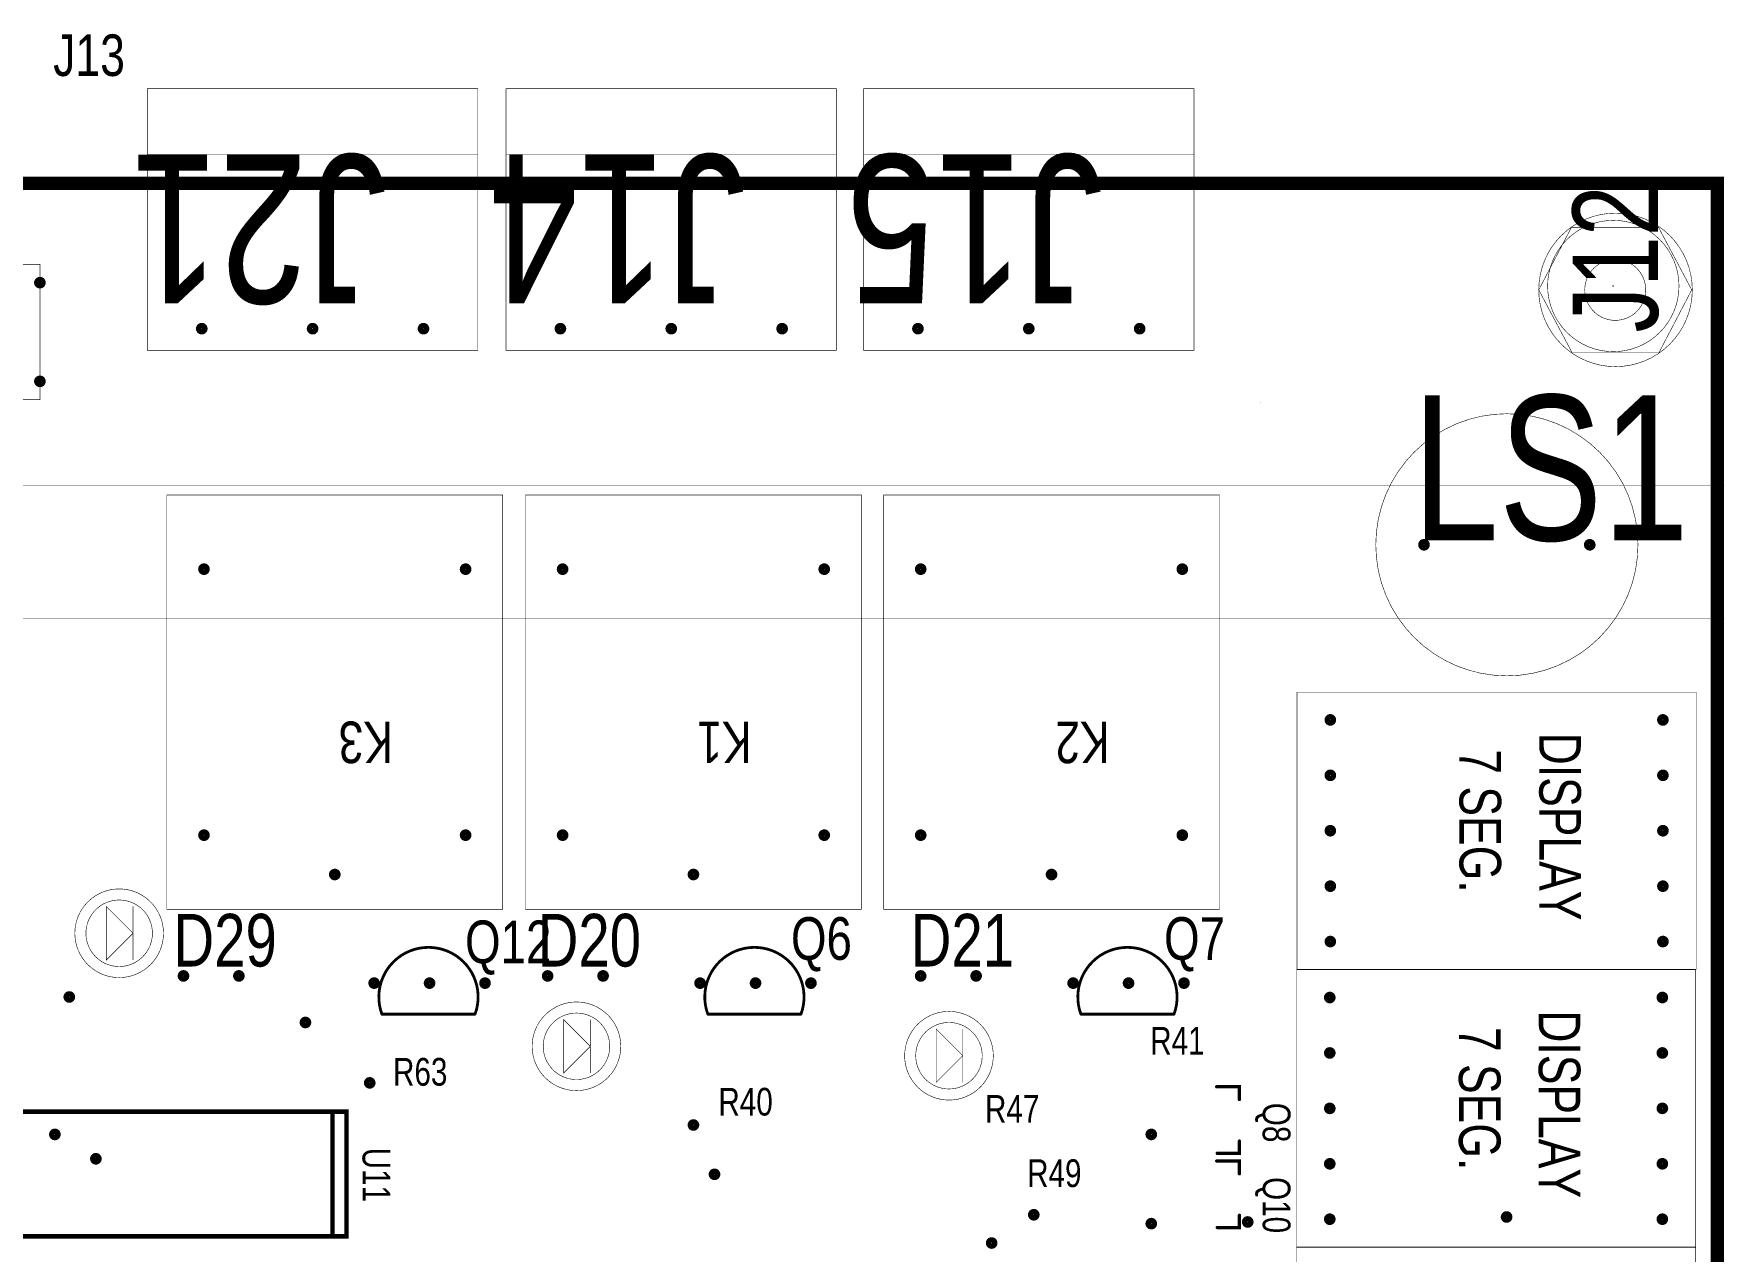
# Model space of a CAD drawing. Extents: x 0 to 5.43, y 0 to 3.78.
# Drawn here: x 2.384 to 5.434, y 1.585 to 3.782 of the extents above; entities that cross this region are included whole.
import ezdxf

# ---------------------------------------------------------------- set-up
doc = ezdxf.new("R2010")
doc.units = 0

msp = doc.modelspace()

# ---------------------------------------------------------------- linework, layer by layer
at = {"const_width": 0.024}
msp.add_lwpolyline([(0.012, 0.17), (0.012, 3.512), (5.421, 3.512), (5.421, 0.17), (0.012, 0.17)], close=True, dxfattribs=at)
at = {"const_width": 0.012}
msp.add_lwpolyline([(5.415, 3.512, 1), (5.427, 3.512, 1)], format="xyb", close=True, dxfattribs=at)
at = {"layer": 'FAB'}
for points, const_width in [([(0, 0.158), (0, 3.524), (5.433, 3.524), (5.433, 0.158), (0, 0.158, 2.338749)], 0.001), ([(5.4327, 3.524, 1), (5.4333, 3.524, 1)], 0.0005), ([(5.1147, 3.327, 1), (5.1153, 3.327, 1)], 0.0005), ([(5.1147, 3.327, 1), (5.1153, 3.327, 1)], 0.0005), ([(5.2317, 3.327, 1), (5.2323, 3.327, 1)], 0.0005), ([(5.2317, 3.327, 1), (5.2323, 3.327, 1)], 0.0005), ([(5.2337, 3.327, 1), (5.2343, 3.327, 1)], 0.0005), ([(5.2337, 3.327, 1), (5.2343, 3.327, 1)], 0.0005), ([(5.3518, 3.327, 1), (5.3523, 3.327, 1)], 0.0005), ([(5.3518, 3.327, 1), (5.3523, 3.327, 1)], 0.0005), ([(0, 2.967), (5.433, 2.967), (5.433, 0.716), (0, 0.716), (0, 2.967, 0.400973)], 0.001), ([(5.4327, 2.967, 1), (5.4333, 2.967, 1)], 0.0005), ([(0, 2.727), (0, 0.956), (5.433, 0.956), (5.433, 2.727), (0, 2.727, 0.400973)], 0.001), ([(5.4327, 2.727, 1), (5.4333, 2.727, 1)], 0.0005)]:
    msp.add_lwpolyline(points, format="xyb", close=True, dxfattribs=dict(at, const_width=const_width))
at = {"layer": 'FAB', "const_width": 0.001}
for points in [[(5.352, 3.327, 1), (5.115, 3.327)], [(5.115, 3.327, 1), (5.352, 3.327)], [(5.234, 3.327, 1), (5.232, 3.327)], [(5.232, 3.327, 1), (5.234, 3.327)]]:
    msp.add_lwpolyline(points, format="xyb", dxfattribs=at)
at = {"layer": 'IN1', "const_width": 0.011}
for points in [[(2.39, 3.333, 1), (2.4, 3.333, 1)], [(2.682, 3.25, 1), (2.692, 3.25, 1)], [(2.882, 3.25, 1), (2.892, 3.25, 1)], [(3.082, 3.25, 1), (3.092, 3.25, 1)], [(3.329, 3.25, 1), (3.339, 3.25, 1)], [(3.529, 3.25, 1), (3.539, 3.25, 1)], [(3.729, 3.25, 1), (3.739, 3.25, 1)], [(3.974, 3.25, 1), (3.984, 3.25, 1)], [(4.174, 3.25, 1), (4.184, 3.25, 1)], [(4.374, 3.25, 1), (4.384, 3.25, 1)], [(2.39, 3.155, 1), (2.4, 3.155, 1)], [(4.887, 2.86, 1), (4.897, 2.86, 1)], [(5.186, 2.86, 1), (5.196, 2.86, 1)], [(2.686, 2.816, 1), (2.696, 2.816, 1)], [(3.158, 2.816, 1), (3.168, 2.816, 1)], [(3.333, 2.816, 1), (3.343, 2.816, 1)], [(3.805, 2.816, 1), (3.815, 2.816, 1)], [(3.979, 2.816, 1), (3.989, 2.816, 1)], [(4.451, 2.816, 1), (4.461, 2.816, 1)], [(4.718, 2.544, 1), (4.728, 2.544, 1)], [(5.318, 2.544, 1), (5.328, 2.544, 1)], [(4.718, 2.444, 1), (4.728, 2.444, 1)], [(5.318, 2.444, 1), (5.328, 2.444, 1)], [(4.718, 2.344, 1), (4.728, 2.344, 1)], [(5.318, 2.344, 1), (5.328, 2.344, 1)], [(2.686, 2.336, 1), (2.696, 2.336, 1)], [(3.158, 2.336, 1), (3.168, 2.336, 1)], [(3.333, 2.336, 1), (3.343, 2.336, 1)], [(3.805, 2.336, 1), (3.815, 2.336, 1)], [(3.979, 2.336, 1), (3.989, 2.336, 1)], [(4.451, 2.336, 1), (4.461, 2.336, 1)], [(2.922, 2.265, 1), (2.932, 2.265, 1)], [(3.569, 2.265, 1), (3.579, 2.265, 1)], [(4.215, 2.265, 1), (4.225, 2.265, 1)], [(4.718, 2.244, 1), (4.728, 2.244, 1)], [(5.318, 2.244, 1), (5.328, 2.244, 1)], [(4.718, 2.144, 1), (4.728, 2.144, 1)], [(5.318, 2.144, 1), (5.328, 2.144, 1)], [(2.649, 2.082, 1), (2.659, 2.082, 1)], [(2.749, 2.082, 1), (2.759, 2.082, 1)], [(2.993, 2.069, 1), (3.003, 2.069, 1)], [(3.093, 2.069, 1), (3.103, 2.069, 1)], [(3.193, 2.069, 1), (3.203, 2.069, 1)], [(3.306, 2.082, 1), (3.316, 2.082, 1)], [(3.406, 2.082, 1), (3.416, 2.082, 1)], [(3.581, 2.069, 1), (3.591, 2.069, 1)], [(3.681, 2.069, 1), (3.691, 2.069, 1)], [(3.781, 2.069, 1), (3.791, 2.069, 1)], [(3.979, 2.082, 1), (3.989, 2.082, 1)], [(4.079, 2.082, 1), (4.089, 2.082, 1)], [(4.254, 2.069, 1), (4.264, 2.069, 1)], [(4.354, 2.069, 1), (4.364, 2.069, 1)], [(4.454, 2.069, 1), (4.464, 2.069, 1)], [(2.443, 2.044, 1), (2.453, 2.044, 1)], [(4.717, 2.043, 1), (4.727, 2.043, 1)], [(5.317, 2.043, 1), (5.327, 2.043, 1)], [(2.869, 1.998, 1), (2.879, 1.998, 1)], [(4.717, 1.943, 1), (4.727, 1.943, 1)], [(5.317, 1.943, 1), (5.327, 1.943, 1)], [(2.985, 1.889, 1), (2.995, 1.889, 1)], [(4.717, 1.843, 1), (4.727, 1.843, 1)], [(5.317, 1.843, 1), (5.327, 1.843, 1)], [(2.417, 1.796, 1), (2.427, 1.796, 1)], [(3.569, 1.813, 1), (3.579, 1.813, 1)], [(4.395, 1.796, 1), (4.405, 1.796, 1)], [(2.491, 1.752, 1), (2.501, 1.752, 1)], [(4.717, 1.743, 1), (4.727, 1.743, 1)], [(5.317, 1.743, 1), (5.327, 1.743, 1)], [(3.607, 1.724, 1), (3.617, 1.724, 1)], [(4.183, 1.651, 1), (4.193, 1.651, 1)], [(4.569, 1.638, 1), (4.579, 1.638, 1)], [(4.717, 1.643, 1), (4.727, 1.643, 1)], [(5.036, 1.647, 1), (5.046, 1.647, 1)], [(5.317, 1.643, 1), (5.327, 1.643, 1)], [(4.395, 1.635, 1), (4.405, 1.635, 1)], [(4.107, 1.6, 1), (4.117, 1.6, 1)]]:
    msp.add_lwpolyline(points, format="xyb", close=True, dxfattribs=at)
at = {"layer": 'IN2', "const_width": 0.011}
for points in [[(2.39, 3.333, 1), (2.4, 3.333, 1)], [(2.682, 3.25, 1), (2.692, 3.25, 1)], [(2.882, 3.25, 1), (2.892, 3.25, 1)], [(3.082, 3.25, 1), (3.092, 3.25, 1)], [(3.329, 3.25, 1), (3.339, 3.25, 1)], [(3.529, 3.25, 1), (3.539, 3.25, 1)], [(3.729, 3.25, 1), (3.739, 3.25, 1)], [(3.974, 3.25, 1), (3.984, 3.25, 1)], [(4.174, 3.25, 1), (4.184, 3.25, 1)], [(4.374, 3.25, 1), (4.384, 3.25, 1)], [(2.39, 3.155, 1), (2.4, 3.155, 1)], [(4.887, 2.86, 1), (4.897, 2.86, 1)], [(5.186, 2.86, 1), (5.196, 2.86, 1)], [(2.686, 2.816, 1), (2.696, 2.816, 1)], [(3.158, 2.816, 1), (3.168, 2.816, 1)], [(3.333, 2.816, 1), (3.343, 2.816, 1)], [(3.805, 2.816, 1), (3.815, 2.816, 1)], [(3.979, 2.816, 1), (3.989, 2.816, 1)], [(4.451, 2.816, 1), (4.461, 2.816, 1)], [(4.718, 2.544, 1), (4.728, 2.544, 1)], [(5.318, 2.544, 1), (5.328, 2.544, 1)], [(4.718, 2.444, 1), (4.728, 2.444, 1)], [(5.318, 2.444, 1), (5.328, 2.444, 1)], [(4.718, 2.344, 1), (4.728, 2.344, 1)], [(5.318, 2.344, 1), (5.328, 2.344, 1)], [(2.686, 2.336, 1), (2.696, 2.336, 1)], [(3.158, 2.336, 1), (3.168, 2.336, 1)], [(3.333, 2.336, 1), (3.343, 2.336, 1)], [(3.805, 2.336, 1), (3.815, 2.336, 1)], [(3.979, 2.336, 1), (3.989, 2.336, 1)], [(4.451, 2.336, 1), (4.461, 2.336, 1)], [(2.922, 2.265, 1), (2.932, 2.265, 1)], [(3.569, 2.265, 1), (3.579, 2.265, 1)], [(4.215, 2.265, 1), (4.225, 2.265, 1)], [(4.718, 2.244, 1), (4.728, 2.244, 1)], [(5.318, 2.244, 1), (5.328, 2.244, 1)], [(4.718, 2.144, 1), (4.728, 2.144, 1)], [(5.318, 2.144, 1), (5.328, 2.144, 1)], [(2.649, 2.082, 1), (2.659, 2.082, 1)], [(2.749, 2.082, 1), (2.759, 2.082, 1)], [(2.993, 2.069, 1), (3.003, 2.069, 1)], [(3.093, 2.069, 1), (3.103, 2.069, 1)], [(3.193, 2.069, 1), (3.203, 2.069, 1)], [(3.306, 2.082, 1), (3.316, 2.082, 1)], [(3.406, 2.082, 1), (3.416, 2.082, 1)], [(3.581, 2.069, 1), (3.591, 2.069, 1)], [(3.681, 2.069, 1), (3.691, 2.069, 1)], [(3.781, 2.069, 1), (3.791, 2.069, 1)], [(3.979, 2.082, 1), (3.989, 2.082, 1)], [(4.079, 2.082, 1), (4.089, 2.082, 1)], [(4.254, 2.069, 1), (4.264, 2.069, 1)], [(4.354, 2.069, 1), (4.364, 2.069, 1)], [(4.454, 2.069, 1), (4.464, 2.069, 1)], [(2.443, 2.044, 1), (2.453, 2.044, 1)], [(4.717, 2.043, 1), (4.727, 2.043, 1)], [(5.317, 2.043, 1), (5.327, 2.043, 1)], [(2.869, 1.998, 1), (2.879, 1.998, 1)], [(4.717, 1.943, 1), (4.727, 1.943, 1)], [(5.317, 1.943, 1), (5.327, 1.943, 1)], [(2.985, 1.889, 1), (2.995, 1.889, 1)], [(4.717, 1.843, 1), (4.727, 1.843, 1)], [(5.317, 1.843, 1), (5.327, 1.843, 1)], [(2.417, 1.796, 1), (2.427, 1.796, 1)], [(3.569, 1.813, 1), (3.579, 1.813, 1)], [(4.395, 1.796, 1), (4.405, 1.796, 1)], [(2.491, 1.752, 1), (2.501, 1.752, 1)], [(4.717, 1.743, 1), (4.727, 1.743, 1)], [(5.317, 1.743, 1), (5.327, 1.743, 1)], [(3.607, 1.724, 1), (3.617, 1.724, 1)], [(4.183, 1.651, 1), (4.193, 1.651, 1)], [(4.569, 1.638, 1), (4.579, 1.638, 1)], [(4.717, 1.643, 1), (4.727, 1.643, 1)], [(5.036, 1.647, 1), (5.046, 1.647, 1)], [(5.317, 1.643, 1), (5.327, 1.643, 1)], [(4.395, 1.635, 1), (4.405, 1.635, 1)], [(4.107, 1.6, 1), (4.117, 1.6, 1)]]:
    msp.add_lwpolyline(points, format="xyb", close=True, dxfattribs=at)
at = {"layer": 'SST'}
for points, const_width in [([(3.185, 3.683), (3.185, 3.211), (2.589, 3.211), (2.589, 3.683), (3.185, 3.683)], 0.001), ([(0.012, 0.17), (0.012, 3.512), (5.421, 3.512), (5.421, 0.17), (0.012, 0.17)], 0.024), ([(2.395, 3.366), (2.151, 3.366), (2.151, 3.122), (2.395, 3.122), (2.395, 3.366)], 0.001), ([(3.23, 2.202), (2.624, 2.202), (2.624, 2.95), (3.23, 2.95), (3.23, 2.202)], 0.001), ([(3.877, 2.202), (3.271, 2.202), (3.271, 2.95), (3.877, 2.95), (3.877, 2.202)], 0.001), ([(4.523, 2.202), (3.917, 2.202), (3.917, 2.95), (4.523, 2.95), (4.523, 2.202)], 0.001), ([(2.515, 2.207), (2.563, 2.159), (2.515, 2.111), (2.515, 2.207)], 0.001), ([(3.34, 2.003), (3.34, 1.907), (3.388, 1.955), (3.34, 2.003)], 0.001), ([(4.012, 1.986), (4.012, 1.89), (4.06, 1.938), (4.012, 1.986)], 0.001), ([(2.948, 1.612), (2.948, 1.837), (2.948, 1.837), (2.248, 1.837), (2.248, 1.612), (2.948, 1.612)], 0.008)]:
    msp.add_lwpolyline(points, close=True, dxfattribs=dict(at, const_width=const_width))
for points, const_width in [([(2.5888, 3.683, 1), (2.5892, 3.683, 1)], 0.0005), ([(3.1848, 3.683, 1), (3.1852, 3.683, 1)], 0.0005), ([(3.1848, 3.683, 1), (3.1852, 3.683, 1)], 0.0005), ([(3.832, 3.683), (3.832, 3.211), (3.236, 3.211), (3.236, 3.683), (3.832, 3.683, 0.676826)], 0.001), ([(3.2358, 3.683, 1), (3.2363, 3.683, 1)], 0.0005), ([(3.8318, 3.683, 1), (3.8323, 3.683, 1)], 0.0005), ([(3.8318, 3.683, 1), (3.8323, 3.683, 1)], 0.0005), ([(4.477, 3.683), (4.477, 3.211), (3.881, 3.211), (3.881, 3.683), (4.477, 3.683, 0.704865)], 0.001), ([(3.8808, 3.683, 1), (3.8813, 3.683, 1)], 0.0005), ([(4.4768, 3.683, 1), (4.4773, 3.683, 1)], 0.0005), ([(4.4768, 3.683, 1), (4.4773, 3.683, 1)], 0.0005), ([(2.5888, 3.565, 1), (2.5892, 3.565, 1)], 0.0005), ([(3.1838, 3.565, 1), (3.1843, 3.565, 1)], 0.0005), ([(3.2358, 3.565, 1), (3.2363, 3.565, 1)], 0.0005), ([(3.8308, 3.565, 1), (3.8312, 3.565, 1)], 0.0005), ([(3.8808, 3.565, 1), (3.8813, 3.565, 1)], 0.0005), ([(4.4757, 3.565, 1), (4.4763, 3.565, 1)], 0.0005), ([(5.415, 3.512, 1), (5.427, 3.512, 1)], 0.012), ([(5.1578, 3.433, 1), (5.1583, 3.433, 1)], 0.0005), ([(5.1578, 3.433, 1), (5.1583, 3.433, 1)], 0.0005), ([(5.3148, 3.433, 1), (5.3153, 3.433, 1)], 0.0005), ([(5.3148, 3.433, 1), (5.3153, 3.433, 1)], 0.0005), ([(2.3948, 3.366, 1), (2.3952, 3.366, 1)], 0.0005), ([(2.3948, 3.366, 1), (2.3952, 3.366, 1)], 0.0005), ([(5.0987, 3.32, 1), (5.0993, 3.32, 1)], 0.0005), ([(5.0987, 3.32, 1), (5.0993, 3.32, 1)], 0.0005), ([(5.0987, 3.32, 1), (5.0993, 3.32, 1)], 0.0005), ([(5.0987, 3.32, 1), (5.0993, 3.32, 1)], 0.0005), ([(5.0987, 3.32, 1), (5.0993, 3.32, 1)], 0.0005), ([(5.0987, 3.32, 1), (5.0993, 3.32, 1)], 0.0005), ([(5.1818, 3.32, 1), (5.1823, 3.32, 1)], 0.0005), ([(5.1818, 3.32, 1), (5.1823, 3.32, 1)], 0.0005), ([(5.2917, 3.32, 1), (5.2923, 3.32, 1)], 0.0005), ([(5.2917, 3.32, 1), (5.2923, 3.32, 1)], 0.0005), ([(5.3747, 3.32, 1), (5.3753, 3.32, 1)], 0.0005), ([(5.3747, 3.32, 1), (5.3753, 3.32, 1)], 0.0005), ([(5.3758, 3.32, 1), (5.3763, 3.32, 1)], 0.0005), ([(5.3758, 3.32, 1), (5.3763, 3.32, 1)], 0.0005), ([(5.3758, 3.32, 1), (5.3763, 3.32, 1)], 0.0005), ([(5.3758, 3.32, 1), (5.3763, 3.32, 1)], 0.0005), ([(2.5888, 3.211, 1), (2.5892, 3.211, 1)], 0.0005), ([(3.1848, 3.211, 1), (3.1852, 3.211, 1)], 0.0005), ([(3.2358, 3.211, 1), (3.2363, 3.211, 1)], 0.0005), ([(3.8318, 3.211, 1), (3.8323, 3.211, 1)], 0.0005), ([(3.8808, 3.211, 1), (3.8813, 3.211, 1)], 0.0005), ([(4.4768, 3.211, 1), (4.4773, 3.211, 1)], 0.0005), ([(5.1587, 3.207, 1), (5.1593, 3.207, 1)], 0.0005), ([(5.1587, 3.207, 1), (5.1593, 3.207, 1)], 0.0005), ([(5.1587, 3.207, 1), (5.1593, 3.207, 1)], 0.0005), ([(5.3157, 3.207, 1), (5.3163, 3.207, 1)], 0.0005), ([(5.3157, 3.207, 1), (5.3163, 3.207, 1)], 0.0005), ([(5.3157, 3.207, 1), (5.3163, 3.207, 1)], 0.0005), ([(2.3948, 3.122, 1), (2.3952, 3.122, 1)], 0.0005), ([(4.5968, 3.117, 1), (4.5973, 3.117, 1)], 0.0005), ([(4.5968, 3.117, 1), (4.5973, 3.117, 1)], 0.0005), ([(4.5968, 3.117, 1), (4.5973, 3.117, 1)], 0.0005), ([(4.5968, 3.117, 1), (4.5973, 3.117, 1)], 0.0005), ([(2.6238, 2.95, 1), (2.6243, 2.95, 1)], 0.0005), ([(3.2298, 2.95, 1), (3.2302, 2.95, 1)], 0.0005), ([(3.2708, 2.95, 1), (3.2712, 2.95, 1)], 0.0005), ([(3.8768, 2.95, 1), (3.8773, 2.95, 1)], 0.0005), ([(3.9168, 2.95, 1), (3.9173, 2.95, 1)], 0.0005), ([(4.5227, 2.95, 1), (4.5233, 2.95, 1)], 0.0005), ([(4.8047, 2.86, 1), (4.8053, 2.86, 1)], 0.0005), ([(4.8047, 2.86, 1), (4.8053, 2.86, 1)], 0.0005), ([(5.2778, 2.86, 1), (5.2783, 2.86, 1)], 0.0005), ([(5.2778, 2.86, 1), (5.2783, 2.86, 1)], 0.0005), ([(4.6628, 2.594, 1), (4.6633, 2.594, 1)], 0.0005), ([(4.6628, 2.594, 1), (4.6633, 2.594, 1)], 0.0005), ([(5.3827, 2.594, 1), (5.3833, 2.594, 1)], 0.0005), ([(5.3827, 2.594, 1), (5.3833, 2.594, 1)], 0.0005), ([(2.5148, 2.207, 1), (2.5153, 2.207, 1)], 0.0005), ([(2.5148, 2.207, 1), (2.5153, 2.207, 1)], 0.0005), ([(2.5628, 2.207, 1), (2.5633, 2.207, 1)], 0.0005), ([(2.6238, 2.202, 1), (2.6243, 2.202, 1)], 0.0005), ([(3.2298, 2.202, 1), (3.2302, 2.202, 1)], 0.0005), ([(3.2298, 2.202, 1), (3.2302, 2.202, 1)], 0.0005), ([(3.2708, 2.202, 1), (3.2712, 2.202, 1)], 0.0005), ([(3.8768, 2.202, 1), (3.8773, 2.202, 1)], 0.0005), ([(3.8768, 2.202, 1), (3.8773, 2.202, 1)], 0.0005), ([(3.9168, 2.202, 1), (3.9173, 2.202, 1)], 0.0005), ([(4.5227, 2.202, 1), (4.5233, 2.202, 1)], 0.0005), ([(4.5227, 2.202, 1), (4.5233, 2.202, 1)], 0.0005), ([(2.4578, 2.159, 1), (2.4583, 2.159, 1)], 0.0005), ([(2.4578, 2.159, 1), (2.4583, 2.159, 1)], 0.0005), ([(2.4778, 2.159, 1), (2.4783, 2.159, 1)], 0.0005), ([(2.4778, 2.159, 1), (2.4783, 2.159, 1)], 0.0005), ([(2.5628, 2.159, 1), (2.5633, 2.159, 1)], 0.0005), ([(2.5978, 2.159, 1), (2.5982, 2.159, 1)], 0.0005), ([(2.5978, 2.159, 1), (2.5982, 2.159, 1)], 0.0005), ([(2.6178, 2.159, 1), (2.6182, 2.159, 1)], 0.0005), ([(2.6178, 2.159, 1), (2.6182, 2.159, 1)], 0.0005), ([(2.5148, 2.111, 1), (2.5153, 2.111, 1)], 0.0005), ([(2.5628, 2.111, 1), (2.5633, 2.111, 1)], 0.0005), ([(4.6617, 2.093, 1), (4.6623, 2.093, 1)], 0.0005), ([(4.6617, 2.093, 1), (4.6623, 2.093, 1)], 0.0005), ([(4.6628, 2.094, 1), (4.6633, 2.094, 1)], 0.0005), ([(5.3817, 2.093, 1), (5.3823, 2.093, 1)], 0.0005), ([(5.3817, 2.093, 1), (5.3823, 2.093, 1)], 0.0005), ([(5.3827, 2.094, 1), (5.3833, 2.094, 1)], 0.0005), ([(3.0107, 2.013, 1), (3.0133, 2.013, 1)], 0.0025), ([(3.0107, 2.013, 1), (3.0133, 2.013, 1)], 0.0025), ([(3.1778, 2.013, 1), (3.1803, 2.013, 1)], 0.0025), ([(3.1788, 2.013, 1), (3.1813, 2.013, 1)], 0.0025), ([(3.1788, 2.013, 1), (3.1813, 2.013, 1)], 0.0025), ([(3.5987, 2.013, 1), (3.6013, 2.013, 1)], 0.0025), ([(3.5987, 2.013, 1), (3.6013, 2.013, 1)], 0.0025), ([(3.7657, 2.013, 1), (3.7683, 2.013, 1)], 0.0025), ([(3.7668, 2.013, 1), (3.7693, 2.013, 1)], 0.0025), ([(3.7668, 2.013, 1), (3.7693, 2.013, 1)], 0.0025), ([(4.2717, 2.013, 1), (4.2742, 2.013, 1)], 0.0025), ([(4.2717, 2.013, 1), (4.2742, 2.013, 1)], 0.0025), ([(4.4388, 2.013, 1), (4.4413, 2.013, 1)], 0.0025), ([(4.4398, 2.013, 1), (4.4422, 2.013, 1)], 0.0025), ([(4.4398, 2.013, 1), (4.4422, 2.013, 1)], 0.0025), ([(3.3398, 2.003, 1), (3.3402, 2.003, 1)], 0.0005), ([(3.3398, 2.003, 1), (3.3402, 2.003, 1)], 0.0005), ([(3.3878, 2.003, 1), (3.3882, 2.003, 1)], 0.0005), ([(4.0118, 1.986, 1), (4.0123, 1.986, 1)], 0.0005), ([(4.0118, 1.986, 1), (4.0123, 1.986, 1)], 0.0005), ([(4.0598, 1.986, 1), (4.0603, 1.986, 1)], 0.0005), ([(3.2828, 1.955, 1), (3.2832, 1.955, 1)], 0.0005), ([(3.2828, 1.955, 1), (3.2832, 1.955, 1)], 0.0005), ([(3.3028, 1.955, 1), (3.3032, 1.955, 1)], 0.0005), ([(3.3028, 1.955, 1), (3.3032, 1.955, 1)], 0.0005), ([(3.3878, 1.955, 1), (3.3882, 1.955, 1)], 0.0005), ([(3.4228, 1.955, 1), (3.4232, 1.955, 1)], 0.0005), ([(3.4228, 1.955, 1), (3.4232, 1.955, 1)], 0.0005), ([(3.4428, 1.955, 1), (3.4432, 1.955, 1)], 0.0005), ([(3.4428, 1.955, 1), (3.4432, 1.955, 1)], 0.0005), ([(3.9548, 1.938, 1), (3.9552, 1.938, 1)], 0.0005), ([(3.9548, 1.938, 1), (3.9552, 1.938, 1)], 0.0005), ([(3.9748, 1.938, 1), (3.9753, 1.938, 1)], 0.0005), ([(3.9748, 1.938, 1), (3.9753, 1.938, 1)], 0.0005), ([(4.0598, 1.938, 1), (4.0603, 1.938, 1)], 0.0005), ([(4.0947, 1.938, 1), (4.0953, 1.938, 1)], 0.0005), ([(4.0947, 1.938, 1), (4.0953, 1.938, 1)], 0.0005), ([(4.1147, 1.938, 1), (4.1153, 1.938, 1)], 0.0005), ([(4.1147, 1.938, 1), (4.1153, 1.938, 1)], 0.0005), ([(3.3398, 1.907, 1), (3.3402, 1.907, 1)], 0.0005), ([(3.3878, 1.907, 1), (3.3882, 1.907, 1)], 0.0005), ([(4.0118, 1.89, 1), (4.0123, 1.89, 1)], 0.0005), ([(4.0598, 1.89, 1), (4.0603, 1.89, 1)], 0.0005), ([(4.5165, 1.882, 1), (4.5195, 1.882, 1)], 0.003), ([(4.5575, 1.882, 1), (4.5605, 1.882, 1)], 0.003), ([(4.5575, 1.859, 1), (4.5605, 1.859, 1)], 0.003), ([(2.921, 1.837, 1), (2.925, 1.837, 1)], 0.004), ([(2.946, 1.837, 1), (2.95, 1.837, 1)], 0.004), ([(2.946, 1.837, 1), (2.95, 1.837, 1)], 0.004), ([(4.5575, 1.784, 1), (4.5605, 1.784, 1)], 0.003), ([(4.5165, 1.748, 1), (4.5195, 1.748, 1)], 0.003), ([(4.5175, 1.762, 1), (4.5205, 1.762, 1)], 0.003), ([(4.5575, 1.762, 1), (4.5605, 1.762, 1)], 0.003), ([(4.5575, 1.748, 1), (4.5605, 1.748, 1)], 0.003), ([(4.5575, 1.725, 1), (4.5605, 1.725, 1)], 0.003), ([(4.5575, 1.65, 1), (4.5605, 1.65, 1)], 0.003), ([(4.5175, 1.628, 1), (4.5205, 1.628, 1)], 0.003), ([(4.5575, 1.628, 1), (4.5605, 1.628, 1)], 0.003), ([(2.921, 1.612, 1), (2.925, 1.612, 1)], 0.004), ([(2.946, 1.612, 1), (2.95, 1.612, 1)], 0.004), ([(2.946, 1.612, 1), (2.95, 1.612, 1)], 0.004), ([(4.6617, 1.593, 1), (4.6623, 1.593, 1)], 0.0005), ([(4.6617, 1.592, 1), (4.6623, 1.592, 1)], 0.0005), ([(4.6617, 1.592, 1), (4.6623, 1.592, 1)], 0.0005), ([(5.3817, 1.593, 1), (5.3823, 1.593, 1)], 0.0005), ([(5.3817, 1.592, 1), (5.3823, 1.592, 1)], 0.0005), ([(5.3817, 1.592, 1), (5.3823, 1.592, 1)], 0.0005)]:
    msp.add_lwpolyline(points, format="xyb", close=True, dxfattribs=dict(at, const_width=const_width))
for points, const_width in [([(2.589, 3.565), (3.184, 3.565)], 0.001), ([(3.236, 3.565), (3.831, 3.565)], 0.001), ([(3.881, 3.565), (4.476, 3.565)], 0.001), ([(5.158, 3.433), (5.099, 3.32)], 0.001), ([(5.158, 3.433), (5.315, 3.433)], 0.001), ([(5.375, 3.32), (5.315, 3.433)], 0.001), ([(5.099, 3.32), (5.159, 3.207)], 0.001), ([(5.316, 3.207), (5.375, 3.32)], 0.001), ([(5.316, 3.207), (5.159, 3.207)], 0.001), ([(5.316, 3.207), (5.159, 3.207)], 0.001), ([(4.597, 3.117), (4.597, 3.117)], 0.001), ([(4.597, 3.117), (4.597, 3.117)], 0.001), ([(4.663, 2.594), (4.663, 2.094), (5.383, 2.094), (5.383, 2.594)], 0.001), ([(4.663, 2.594), (5.383, 2.594)], 0.001), ([(2.563, 2.111), (2.563, 2.207)], 0.001), ([(4.662, 2.093), (4.662, 1.593), (5.382, 1.593), (5.382, 2.093)], 0.001), ([(4.662, 2.093), (5.382, 2.093)], 0.001), ([(3.012, 2.013), (3.18, 2.013)], 0.005), ([(4.273, 2.013), (4.441, 2.013)], 0.005), ([(3.388, 1.907), (3.388, 2.003)], 0.001), ([(4.06, 1.89), (4.06, 1.986)], 0.001), ([(4.518, 1.882), (4.559, 1.882), (4.559, 1.859)], 0.006), ([(2.923, 1.837), (2.923, 1.612)], 0.008), ([(4.519, 1.762), (4.559, 1.762), (4.559, 1.784)], 0.006), ([(4.518, 1.748), (4.559, 1.748), (4.559, 1.725)], 0.006), ([(4.519, 1.628), (4.559, 1.628), (4.559, 1.65)], 0.006), ([(4.662, 1.592), (4.662, 1.092), (5.382, 1.092), (5.382, 1.592)], 0.001), ([(4.662, 1.592), (5.382, 1.592)], 0.001)]:
    msp.add_lwpolyline(points, dxfattribs=dict(at, const_width=const_width))
for points, const_width in [([(5.376, 3.32, 1), (5.099, 3.32)], 0.001), ([(5.376, 3.32, 1), (5.099, 3.32)], 0.001), ([(5.292, 3.32, 1), (5.182, 3.32)], 0.001), ([(5.099, 3.32, 1), (5.376, 3.32)], 0.001), ([(5.099, 3.32, 1), (5.376, 3.32)], 0.001), ([(5.182, 3.32, 1), (5.292, 3.32)], 0.001), ([(5.278, 2.86, 1), (4.805, 2.86)], 0.001), ([(4.805, 2.86, 1), (5.278, 2.86)], 0.001), ([(2.618, 2.159, 1), (2.458, 2.159)], 0.001), ([(2.598, 2.159, 1), (2.478, 2.159)], 0.001), ([(2.458, 2.159, 1), (2.618, 2.159)], 0.001), ([(2.478, 2.159, 1), (2.598, 2.159)], 0.001), ([(3.179, 2.013), (3.18, 2.013, 1.434973), (3.012, 2.013)], 0.005), ([(3.767, 2.013), (3.768, 2.013, 1.434973), (3.6, 2.013)], 0.005), ([(4.44, 2.013), (4.441, 2.013, 1.434973), (4.273, 2.013)], 0.005), ([(3.443, 1.955, 1), (3.283, 1.955)], 0.001), ([(3.423, 1.955, 1), (3.303, 1.955)], 0.001), ([(3.6, 2.013), (3.768, 2.013, 0.075382)], 0.005), ([(4.115, 1.938, 1), (3.955, 1.938)], 0.001), ([(4.095, 1.938, 1), (3.975, 1.938)], 0.001), ([(3.283, 1.955, 1), (3.443, 1.955)], 0.001), ([(3.303, 1.955, 1), (3.423, 1.955)], 0.001), ([(3.955, 1.938, 1), (4.115, 1.938)], 0.001), ([(3.975, 1.938, 1), (4.095, 1.938)], 0.001)]:
    msp.add_lwpolyline(points, format="xyb", dxfattribs=dict(at, const_width=const_width))

# ---------------------------------------------------------------- texts
at = {"layer": 'SST', "width": 0.8}
for s, height, p in [('J13', 0.075, (2.419, 3.706)), ('LS1', 0.262, (4.871, 2.868)), ('D29', 0.095, (2.636, 2.099)), ('Q12', 0.077, (3.162, 2.105)), ('D20', 0.095, (3.293, 2.099)), ('Q6', 0.077, (3.75, 2.111)), ('D21', 0.095, (3.966, 2.099)), ('Q7', 0.077, (4.423, 2.111)), ('R41', 0.05, (4.398, 1.94)), ('R63', 0.05, (3.032, 1.884)), ('R40', 0.05, (3.619, 1.83)), ('R47', 0.05, (4.1, 1.817)), ('R49', 0.05, (4.176, 1.701))]:
    msp.add_text(s, height=height, dxfattribs=at).set_placement(p)
for s, height, rotation, p in [('J21', 0.268, 180, (3.021, 3.564)), ('J14', 0.268, 180, (3.668, 3.564)), ('J15', 0.268, 180, (4.313, 3.564)), ('J12', 0.154, 90, (5.314, 3.243)), ('K3', 0.075, 180, (3.032, 2.541)), ('K1', 0.075, 180, (3.679, 2.541)), ('K2', 0.075, 180, (4.325, 2.541)), ('DISPLAY ', 0.075, 270, (5.1, 2.521)), ('DISPLAY ', 0.075, 270, (5.1, 2.521)), ('7 SEG.', 0.075, 270, (4.956, 2.491)), ('DISPLAY ', 0.075, 270, (5.099, 2.02)), ('DISPLAY ', 0.075, 270, (5.099, 2.02)), ('7 SEG.', 0.075, 270, (4.955, 1.99)), ('Q8', 0.05, 270, (4.601, 1.853)), ('U11', 0.05, 270, (2.977, 1.772)), ('Q10', 0.05, 270, (4.601, 1.719))]:
    msp.add_text(s, height=height, rotation=rotation, dxfattribs=at).set_placement(p)

doc.saveas('drawing.dxf')
